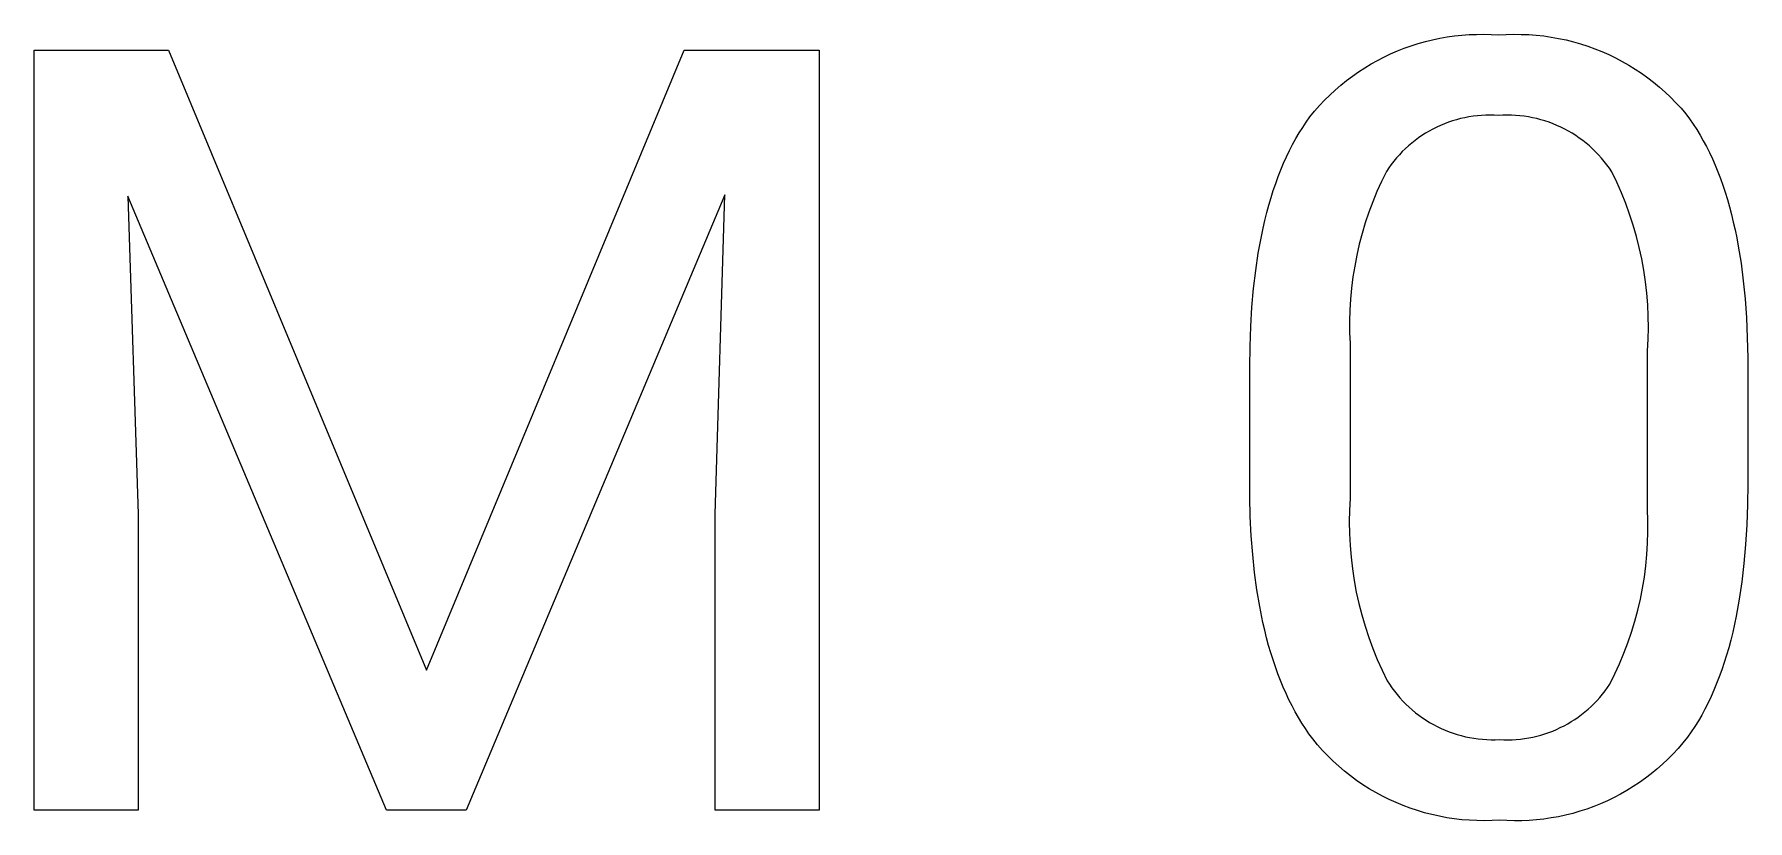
# Model space of a CAD drawing. Header units: millimetres. Extents: x -1246 to 2331, y -493 to 2006.
# Drawn here: x 1313.02 to 1358.77, y -336.11 to -315.12 of the extents above; entities that cross this region are included whole.
import ezdxf

# ---------------------------------------------------------------- set-up
doc = ezdxf.new("R2010")
doc.units = ezdxf.units.MM
doc.header["$MEASUREMENT"] = 0
doc.layers.add('Domyslna', color=7, linetype='Continuous', true_color=0x000000)

msp = doc.modelspace()

# ---------------------------------------------------------------- linework, layer by layer
at = {"layer": 'Domyslna'}
for p, q in [((1350.546, -315.228), (1350.74, -315.194)), ((1350.74, -315.194), (1350.935, -315.167)), ((1350.935, -315.167), (1351.131, -315.146)), ((1351.131, -315.146), (1351.328, -315.132)), ((1351.328, -315.132), (1351.524, -315.125)), ((1351.524, -315.125), (1351.721, -315.124)), ((1351.721, -315.124), (1351.918, -315.13)), ((1351.918, -315.13), (1352.115, -315.142)), ((1352.115, -315.142), (1352.316, -315.129)), ((1352.316, -315.129), (1352.518, -315.124)), ((1352.518, -315.124), (1352.719, -315.125)), ((1352.719, -315.125), (1352.921, -315.132)), ((1352.921, -315.132), (1353.122, -315.147)), ((1353.122, -315.147), (1353.322, -315.169)), ((1353.322, -315.169), (1353.521, -315.197)), ((1353.521, -315.197), (1353.72, -315.233)), ((1313.02, -335.826), (1313.02, -315.545)), ((1313.02, -315.545), (1316.607, -315.545)), ((1316.607, -315.545), (1323.491, -332.092)), ((1323.491, -332.092), (1330.375, -315.545)), ((1330.375, -315.545), (1333.978, -315.545)), ((1333.978, -315.545), (1333.978, -335.826)), ((1349.057, -315.73), (1349.235, -315.645)), ((1349.235, -315.645), (1349.415, -315.567)), ((1349.415, -315.567), (1349.599, -315.495)), ((1349.599, -315.495), (1349.784, -315.428)), ((1349.784, -315.428), (1349.972, -315.369)), ((1349.972, -315.369), (1350.162, -315.315)), ((1350.162, -315.315), (1350.353, -315.268)), ((1350.353, -315.268), (1350.546, -315.228)), ((1353.72, -315.233), (1353.917, -315.275)), ((1353.917, -315.275), (1354.113, -315.324)), ((1354.113, -315.324), (1354.306, -315.379)), ((1354.306, -315.379), (1354.498, -315.441)), ((1354.498, -315.441), (1354.688, -315.51)), ((1354.688, -315.51), (1354.875, -315.585)), ((1354.875, -315.585), (1355.059, -315.666)), ((1355.059, -315.666), (1355.24, -315.754)), ((1348.376, -316.126), (1348.541, -316.019)), ((1348.541, -316.019), (1348.71, -315.916)), ((1348.71, -315.916), (1348.882, -315.82)), ((1348.882, -315.82), (1349.057, -315.73)), ((1355.24, -315.754), (1355.419, -315.848)), ((1355.419, -315.848), (1355.594, -315.948)), ((1355.594, -315.948), (1355.765, -316.053)), ((1355.765, -316.053), (1355.933, -316.165)), ((1347.755, -316.611), (1347.904, -316.482)), ((1347.904, -316.482), (1348.058, -316.358)), ((1348.058, -316.358), (1348.215, -316.239)), ((1348.215, -316.239), (1348.376, -316.126)), ((1355.933, -316.165), (1356.097, -316.282)), ((1356.097, -316.282), (1356.257, -316.405)), ((1356.257, -316.405), (1356.412, -316.533)), ((1356.412, -316.533), (1356.563, -316.667)), ((1347.205, -317.175), (1347.336, -317.027)), ((1347.336, -317.027), (1347.471, -316.883)), ((1347.471, -316.883), (1347.611, -316.745)), ((1347.611, -316.745), (1347.755, -316.611)), ((1356.563, -316.667), (1356.71, -316.806)), ((1356.71, -316.806), (1356.851, -316.949)), ((1356.851, -316.949), (1356.988, -317.097)), ((1346.886, -317.609), (1346.982, -317.466)), ((1346.982, -317.466), (1347.08, -317.327)), ((1347.08, -317.327), (1347.205, -317.175)), ((1350.777, -317.472), (1350.671, -317.512)), ((1350.885, -317.436), (1350.777, -317.472)), ((1350.993, -317.403), (1350.885, -317.436)), ((1351.103, -317.375), (1350.993, -317.403)), ((1351.213, -317.35), (1351.103, -317.375)), ((1351.325, -317.329), (1351.213, -317.35)), ((1351.437, -317.312), (1351.325, -317.329)), ((1351.549, -317.299), (1351.437, -317.312)), ((1351.662, -317.289), (1351.549, -317.299)), ((1351.775, -317.284), (1351.662, -317.289)), ((1351.889, -317.282), (1351.775, -317.284)), ((1352.002, -317.285), (1351.889, -317.282)), ((1352.115, -317.291), (1352.002, -317.285)), ((1352.229, -317.285), (1352.115, -317.291)), ((1352.343, -317.282), (1352.229, -317.285)), ((1352.457, -317.284), (1352.343, -317.282)), ((1352.571, -317.289), (1352.457, -317.284)), ((1352.685, -317.299), (1352.571, -317.289)), ((1352.799, -317.312), (1352.685, -317.299)), ((1352.911, -317.329), (1352.799, -317.312)), ((1353.024, -317.35), (1352.911, -317.329)), ((1353.135, -317.375), (1353.024, -317.35)), ((1353.246, -317.404), (1353.135, -317.375)), ((1353.355, -317.436), (1353.246, -317.404)), ((1353.463, -317.473), (1353.355, -317.436)), ((1353.57, -317.513), (1353.463, -317.473)), ((1356.988, -317.097), (1357.119, -317.25)), ((1357.119, -317.25), (1357.218, -317.384)), ((1357.218, -317.384), (1357.314, -317.523)), ((1346.618, -318.066), (1346.704, -317.909)), ((1346.704, -317.909), (1346.793, -317.757)), ((1346.793, -317.757), (1346.886, -317.609)), ((1349.976, -317.889), (1349.885, -317.956)), ((1350.069, -317.825), (1349.976, -317.889)), ((1350.165, -317.764), (1350.069, -317.825)), ((1350.263, -317.707), (1350.165, -317.764)), ((1350.362, -317.653), (1350.263, -317.707)), ((1350.464, -317.602), (1350.362, -317.653)), ((1350.567, -317.555), (1350.464, -317.602)), ((1350.671, -317.512), (1350.567, -317.555)), ((1353.676, -317.556), (1353.57, -317.513)), ((1353.78, -317.604), (1353.676, -317.556)), ((1353.882, -317.654), (1353.78, -317.604)), ((1353.983, -317.709), (1353.882, -317.654)), ((1354.081, -317.766), (1353.983, -317.709)), ((1354.178, -317.827), (1354.081, -317.766)), ((1354.272, -317.892), (1354.178, -317.827)), ((1354.364, -317.959), (1354.272, -317.892)), ((1357.314, -317.523), (1357.407, -317.666)), ((1357.407, -317.666), (1357.496, -317.813)), ((1357.496, -317.813), (1357.583, -317.965)), ((1346.378, -318.564), (1346.455, -318.393)), ((1346.455, -318.393), (1346.535, -318.227)), ((1346.535, -318.227), (1346.618, -318.066)), ((1349.467, -318.338), (1349.392, -318.422)), ((1349.545, -318.256), (1349.467, -318.338)), ((1349.626, -318.177), (1349.545, -318.256)), ((1349.71, -318.1), (1349.626, -318.177)), ((1349.796, -318.027), (1349.71, -318.1)), ((1349.885, -317.956), (1349.796, -318.027)), ((1354.454, -318.03), (1354.364, -317.959)), ((1354.541, -318.104), (1354.454, -318.03)), ((1354.626, -318.18), (1354.541, -318.104)), ((1354.708, -318.26), (1354.626, -318.18)), ((1354.787, -318.342), (1354.708, -318.26)), ((1354.863, -318.427), (1354.787, -318.342)), ((1357.583, -317.965), (1357.666, -318.121)), ((1357.666, -318.121), (1357.747, -318.282)), ((1357.747, -318.282), (1357.824, -318.447)), ((1346.234, -318.918), (1346.304, -318.739)), ((1346.304, -318.739), (1346.378, -318.564)), ((1349.121, -318.785), (1348.99, -319.052)), ((1349.184, -318.691), (1349.121, -318.785)), ((1349.25, -318.599), (1349.184, -318.691)), ((1349.319, -318.51), (1349.25, -318.599)), ((1349.392, -318.422), (1349.319, -318.51)), ((1354.936, -318.515), (1354.863, -318.427)), ((1355.007, -318.605), (1354.936, -318.515)), ((1355.074, -318.697), (1355.007, -318.605)), ((1355.138, -318.792), (1355.074, -318.697)), ((1355.271, -319.069), (1355.138, -318.792)), ((1357.824, -318.447), (1357.899, -318.617)), ((1357.899, -318.617), (1357.97, -318.791)), ((1357.97, -318.791), (1358.039, -318.97)), ((1346.041, -319.483), (1346.102, -319.29)), ((1346.102, -319.29), (1346.166, -319.102)), ((1346.166, -319.102), (1346.234, -318.918)), ((1348.868, -319.322), (1348.755, -319.597)), ((1348.99, -319.052), (1348.868, -319.322)), ((1355.396, -319.352), (1355.271, -319.069)), ((1358.039, -318.97), (1358.104, -319.153)), ((1358.104, -319.153), (1358.166, -319.341)), ((1322.42, -335.826), (1315.521, -319.444)), ((1315.521, -319.444), (1315.797, -327.927)), ((1331.461, -319.404), (1324.547, -335.826)), ((1331.201, -327.929), (1331.461, -319.404)), ((1345.928, -319.883), (1345.983, -319.681)), ((1345.983, -319.681), (1346.041, -319.483)), ((1348.755, -319.597), (1348.651, -319.875)), ((1355.51, -319.638), (1355.396, -319.352)), ((1355.616, -319.928), (1355.51, -319.638)), ((1358.166, -319.341), (1358.225, -319.533)), ((1358.225, -319.533), (1358.281, -319.729)), ((1358.281, -319.729), (1358.334, -319.93)), ((1345.827, -320.301), (1345.876, -320.09)), ((1345.876, -320.09), (1345.928, -319.883)), ((1348.557, -320.156), (1348.472, -320.44)), ((1348.651, -319.875), (1348.557, -320.156)), ((1355.711, -320.221), (1355.616, -319.928)), ((1355.796, -320.517), (1355.711, -320.221)), ((1358.334, -319.93), (1358.384, -320.136)), ((1358.384, -320.136), (1358.431, -320.346)), ((1345.7, -320.961), (1345.782, -320.516)), ((1345.782, -320.516), (1345.827, -320.301)), ((1348.472, -320.44), (1348.396, -320.727)), ((1355.872, -320.816), (1355.796, -320.517)), ((1358.431, -320.346), (1358.475, -320.56)), ((1358.475, -320.56), (1358.516, -320.779)), ((1345.631, -321.424), (1345.7, -320.961)), ((1348.33, -321.017), (1348.274, -321.308)), ((1348.396, -320.727), (1348.33, -321.017)), ((1355.937, -321.117), (1355.872, -320.816)), ((1355.993, -321.421), (1355.937, -321.117)), ((1358.516, -320.779), (1358.589, -321.23)), ((1345.575, -321.905), (1345.631, -321.424)), ((1348.227, -321.601), (1348.19, -321.895)), ((1348.274, -321.308), (1348.227, -321.601)), ((1356.038, -321.726), (1355.993, -321.421)), ((1358.589, -321.23), (1358.649, -321.699)), ((1345.531, -322.403), (1345.575, -321.905)), ((1348.19, -321.895), (1348.163, -322.191)), ((1356.072, -322.032), (1356.038, -321.726)), ((1356.097, -322.34), (1356.072, -322.032)), ((1358.649, -321.699), (1358.697, -322.186)), ((1345.5, -322.92), (1345.531, -322.403)), ((1348.145, -322.487), (1348.137, -322.784)), ((1348.163, -322.191), (1348.145, -322.487)), ((1356.111, -322.648), (1356.097, -322.34)), ((1358.697, -322.186), (1358.733, -322.691)), ((1345.481, -323.455), (1345.5, -322.92)), ((1348.137, -322.784), (1348.14, -323.08)), ((1356.108, -323.264), (1356.115, -322.956)), ((1356.115, -322.956), (1356.111, -322.648)), ((1358.733, -322.691), (1358.757, -323.214)), ((1348.14, -323.08), (1348.152, -323.377)), ((1348.152, -323.377), (1348.152, -327.509)), ((1356.091, -323.572), (1356.108, -323.264)), ((1358.757, -323.214), (1358.769, -323.755)), ((1345.475, -324.009), (1345.481, -323.455)), ((1356.091, -327.803), (1356.091, -323.572)), ((1358.769, -323.755), (1358.769, -327.117)), ((1345.475, -327.467), (1345.475, -324.009)), ((1345.488, -327.996), (1345.475, -327.467)), ((1348.152, -327.509), (1348.135, -327.823)), ((1358.769, -327.117), (1358.762, -327.676)), ((1315.797, -327.927), (1315.797, -335.826)), ((1331.201, -335.826), (1331.201, -327.929)), ((1345.514, -328.509), (1345.488, -327.996)), ((1348.135, -327.823), (1348.13, -328.137)), ((1356.103, -328.104), (1356.091, -327.803)), ((1358.762, -327.676), (1358.743, -328.218)), ((1348.13, -328.137), (1348.135, -328.451)), ((1348.135, -328.451), (1348.15, -328.765)), ((1356.096, -328.708), (1356.105, -328.406)), ((1356.105, -328.406), (1356.103, -328.104)), ((1358.743, -328.218), (1358.712, -328.741)), ((1345.551, -329.004), (1345.514, -328.509)), ((1348.15, -328.765), (1348.176, -329.078)), ((1356.078, -329.009), (1356.096, -328.708)), ((1358.712, -328.741), (1358.668, -329.246)), ((1345.601, -329.483), (1345.551, -329.004)), ((1348.176, -329.078), (1348.213, -329.389)), ((1348.213, -329.389), (1348.26, -329.7)), ((1356.011, -329.608), (1356.049, -329.309)), ((1356.049, -329.309), (1356.078, -329.009)), ((1358.668, -329.246), (1358.612, -329.733)), ((1345.664, -329.946), (1345.601, -329.483)), ((1348.26, -329.7), (1348.318, -330.009)), ((1355.962, -329.906), (1356.011, -329.608)), ((1358.612, -329.733), (1358.543, -330.202)), ((1345.738, -330.392), (1345.664, -329.946)), ((1348.318, -330.009), (1348.385, -330.316)), ((1355.835, -330.496), (1355.903, -330.202)), ((1355.903, -330.202), (1355.962, -329.906)), ((1358.543, -330.202), (1358.461, -330.652)), ((1345.825, -330.821), (1345.738, -330.392)), ((1348.385, -330.316), (1348.464, -330.62)), ((1348.464, -330.62), (1348.552, -330.921)), ((1355.757, -330.787), (1355.835, -330.496)), ((1358.461, -330.652), (1358.416, -330.87)), ((1345.873, -331.029), (1345.825, -330.821)), ((1345.923, -331.233), (1345.873, -331.029)), ((1348.552, -330.921), (1348.65, -331.219)), ((1348.65, -331.219), (1348.759, -331.514)), ((1355.571, -331.361), (1355.669, -331.076)), ((1355.669, -331.076), (1355.757, -330.787)), ((1358.367, -331.084), (1358.315, -331.293)), ((1358.416, -330.87), (1358.367, -331.084)), ((1345.977, -331.433), (1345.923, -331.233)), ((1346.035, -331.629), (1345.977, -331.433)), ((1346.095, -331.82), (1346.035, -331.629)), ((1348.759, -331.514), (1348.877, -331.805)), ((1355.347, -331.922), (1355.464, -331.643)), ((1355.464, -331.643), (1355.571, -331.361)), ((1358.26, -331.497), (1358.202, -331.697)), ((1358.315, -331.293), (1358.26, -331.497)), ((1346.158, -332.007), (1346.095, -331.82)), ((1346.224, -332.191), (1346.158, -332.007)), ((1348.877, -331.805), (1349.005, -332.092)), ((1349.005, -332.092), (1349.142, -332.375)), ((1355.221, -332.196), (1355.347, -331.922)), ((1358.077, -332.084), (1358.01, -332.27)), ((1358.141, -331.893), (1358.077, -332.084)), ((1358.202, -331.697), (1358.141, -331.893)), ((1346.293, -332.37), (1346.224, -332.191)), ((1346.365, -332.545), (1346.293, -332.37)), ((1346.441, -332.715), (1346.365, -332.545)), ((1349.142, -332.375), (1349.204, -332.471)), ((1349.204, -332.471), (1349.269, -332.566)), ((1349.269, -332.566), (1349.338, -332.658)), ((1354.959, -332.648), (1355.024, -332.558)), ((1355.024, -332.558), (1355.086, -332.466)), ((1355.086, -332.466), (1355.221, -332.196)), ((1357.939, -332.451), (1357.865, -332.629)), ((1358.01, -332.27), (1357.939, -332.451)), ((1346.519, -332.882), (1346.441, -332.715)), ((1346.601, -333.044), (1346.519, -332.882)), ((1346.685, -333.202), (1346.601, -333.044)), ((1349.338, -332.658), (1349.409, -332.747)), ((1349.409, -332.747), (1349.483, -332.835)), ((1349.483, -332.835), (1349.561, -332.919)), ((1349.561, -332.919), (1349.641, -333.001)), ((1349.641, -333.001), (1349.725, -333.08)), ((1354.588, -333.063), (1354.668, -332.985)), ((1354.668, -332.985), (1354.745, -332.905)), ((1354.745, -332.905), (1354.819, -332.822)), ((1354.819, -332.822), (1354.89, -332.736)), ((1354.89, -332.736), (1354.959, -332.648)), ((1357.708, -332.969), (1357.625, -333.133)), ((1357.788, -332.801), (1357.708, -332.969)), ((1357.865, -332.629), (1357.788, -332.801)), ((1346.773, -333.356), (1346.685, -333.202)), ((1346.863, -333.506), (1346.773, -333.356)), ((1346.957, -333.652), (1346.863, -333.506)), ((1349.725, -333.08), (1349.81, -333.156)), ((1349.81, -333.156), (1349.899, -333.229)), ((1349.899, -333.229), (1349.99, -333.299)), ((1349.99, -333.299), (1350.083, -333.366)), ((1350.083, -333.366), (1350.179, -333.429)), ((1350.179, -333.429), (1350.276, -333.489)), ((1350.276, -333.489), (1350.376, -333.546)), ((1353.962, -333.525), (1354.058, -333.468)), ((1354.058, -333.468), (1354.152, -333.408)), ((1354.152, -333.408), (1354.244, -333.345)), ((1354.244, -333.345), (1354.333, -333.279)), ((1354.333, -333.279), (1354.421, -333.21)), ((1354.421, -333.21), (1354.506, -333.138)), ((1354.506, -333.138), (1354.588, -333.063)), ((1357.45, -333.446), (1357.357, -333.596)), ((1357.539, -333.292), (1357.45, -333.446)), ((1357.625, -333.133), (1357.539, -333.292)), ((1347.053, -333.793), (1346.957, -333.652)), ((1347.153, -333.931), (1347.053, -333.793)), ((1347.282, -334.086), (1347.153, -333.931)), ((1350.376, -333.546), (1350.478, -333.599)), ((1350.478, -333.599), (1350.581, -333.649)), ((1350.581, -333.649), (1350.686, -333.695)), ((1350.686, -333.695), (1350.793, -333.737)), ((1350.793, -333.737), (1350.901, -333.776)), ((1350.901, -333.776), (1351.01, -333.811)), ((1351.01, -333.811), (1351.12, -333.842)), ((1351.12, -333.842), (1351.232, -333.869)), ((1351.232, -333.869), (1351.344, -333.892)), ((1351.344, -333.892), (1351.457, -333.912)), ((1351.457, -333.912), (1351.571, -333.927)), ((1351.571, -333.927), (1351.685, -333.939)), ((1351.685, -333.939), (1351.799, -333.946)), ((1351.799, -333.946), (1351.914, -333.95)), ((1351.914, -333.95), (1352.029, -333.95)), ((1352.029, -333.95), (1352.143, -333.945)), ((1352.143, -333.945), (1352.254, -333.95)), ((1352.254, -333.95), (1352.366, -333.952)), ((1352.366, -333.952), (1352.477, -333.949)), ((1352.477, -333.949), (1352.588, -333.943)), ((1352.588, -333.943), (1352.699, -333.933)), ((1352.699, -333.933), (1352.81, -333.919)), ((1352.81, -333.919), (1352.92, -333.901)), ((1352.92, -333.901), (1353.029, -333.88)), ((1353.029, -333.88), (1353.138, -333.855)), ((1353.138, -333.855), (1353.245, -333.826)), ((1353.245, -333.826), (1353.352, -333.794)), ((1353.352, -333.794), (1353.457, -333.758)), ((1353.457, -333.758), (1353.561, -333.718)), ((1353.561, -333.718), (1353.664, -333.675)), ((1353.664, -333.675), (1353.765, -333.628)), ((1353.765, -333.628), (1353.865, -333.578)), ((1353.865, -333.578), (1353.962, -333.525)), ((1357.163, -333.881), (1357.039, -334.035)), ((1357.261, -333.741), (1357.163, -333.881)), ((1357.357, -333.596), (1357.261, -333.741)), ((1347.417, -334.237), (1347.282, -334.086)), ((1347.556, -334.383), (1347.417, -334.237)), ((1347.701, -334.524), (1347.556, -334.383)), ((1356.776, -334.328), (1356.638, -334.468)), ((1356.91, -334.184), (1356.776, -334.328)), ((1357.039, -334.035), (1356.91, -334.184)), ((1347.851, -334.66), (1347.701, -334.524)), ((1348.005, -334.791), (1347.851, -334.66)), ((1348.163, -334.916), (1348.005, -334.791)), ((1356.194, -334.859), (1356.038, -334.979)), ((1356.346, -334.734), (1356.194, -334.859)), ((1356.494, -334.604), (1356.346, -334.734)), ((1356.638, -334.468), (1356.494, -334.604)), ((1348.326, -335.036), (1348.163, -334.916)), ((1348.493, -335.15), (1348.326, -335.036)), ((1348.663, -335.258), (1348.493, -335.15)), ((1348.838, -335.361), (1348.663, -335.258)), ((1355.545, -335.305), (1355.374, -335.403)), ((1355.713, -335.202), (1355.545, -335.305)), ((1355.877, -335.093), (1355.713, -335.202)), ((1356.038, -334.979), (1355.877, -335.093)), ((1349.015, -335.457), (1348.838, -335.361)), ((1349.196, -335.547), (1349.015, -335.457)), ((1349.38, -335.63), (1349.196, -335.547)), ((1349.567, -335.707), (1349.38, -335.63)), ((1349.756, -335.778), (1349.567, -335.707)), ((1349.948, -335.842), (1349.756, -335.778)), ((1354.659, -335.733), (1354.473, -335.8)), ((1354.841, -335.66), (1354.659, -335.733)), ((1355.022, -335.58), (1354.841, -335.66)), ((1355.199, -335.495), (1355.022, -335.58)), ((1355.374, -335.403), (1355.199, -335.495)), ((1315.797, -335.826), (1313.02, -335.826)), ((1324.547, -335.826), (1322.42, -335.826)), ((1333.978, -335.826), (1331.201, -335.826)), ((1350.142, -335.899), (1349.948, -335.842)), ((1350.338, -335.95), (1350.142, -335.899)), ((1350.535, -335.994), (1350.338, -335.95)), ((1350.733, -336.031), (1350.535, -335.994)), ((1350.933, -336.061), (1350.733, -336.031)), ((1351.134, -336.084), (1350.933, -336.061)), ((1351.336, -336.1), (1351.134, -336.084)), ((1351.537, -336.109), (1351.336, -336.1)), ((1351.739, -336.111), (1351.537, -336.109)), ((1351.942, -336.106), (1351.739, -336.111)), ((1352.143, -336.094), (1351.942, -336.106)), ((1352.34, -336.106), (1352.143, -336.094)), ((1352.537, -336.112), (1352.34, -336.106)), ((1352.734, -336.111), (1352.537, -336.112)), ((1352.931, -336.103), (1352.734, -336.111)), ((1353.127, -336.088), (1352.931, -336.103)), ((1353.323, -336.067), (1353.127, -336.088)), ((1353.518, -336.039), (1353.323, -336.067)), ((1353.712, -336.004), (1353.518, -336.039)), ((1353.905, -335.963), (1353.712, -336.004)), ((1354.096, -335.915), (1353.905, -335.963)), ((1354.286, -335.861), (1354.096, -335.915)), ((1354.473, -335.8), (1354.286, -335.861))]:
    msp.add_line(p, q, dxfattribs=at)

doc.saveas('drawing.dxf')
